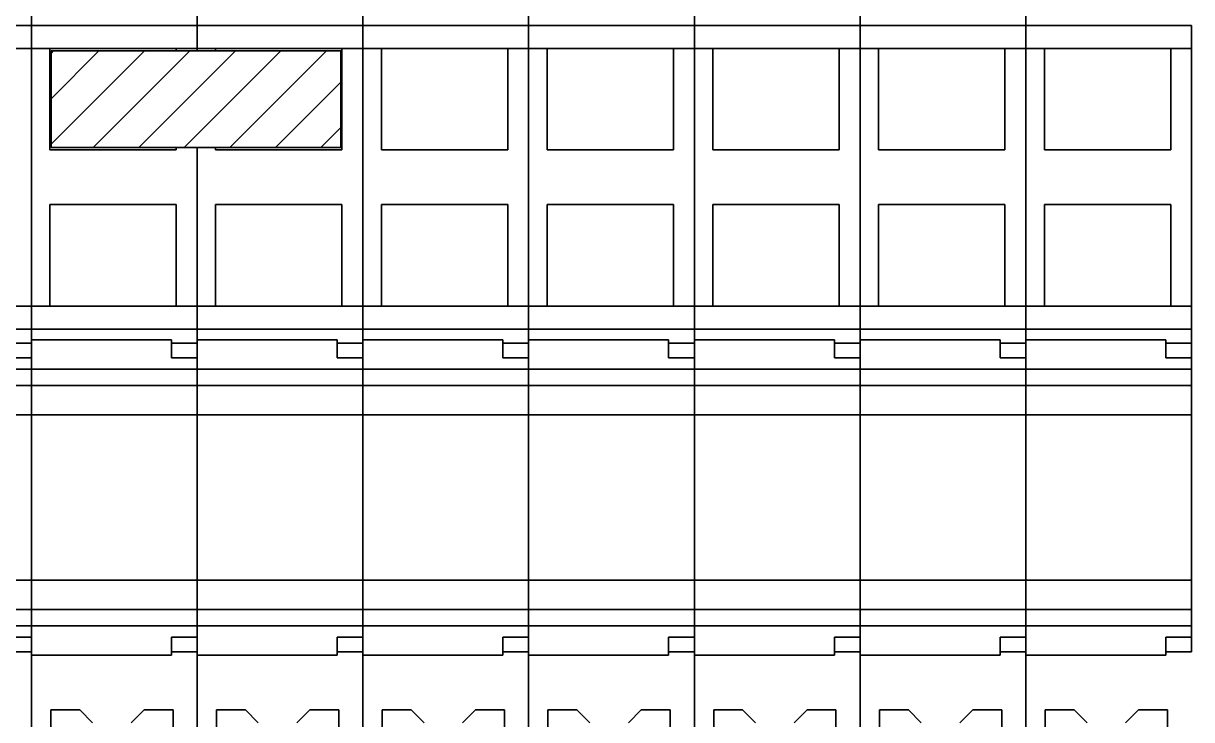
# Model space of a CAD drawing. Header units: millimetres. Extents: x 7 to 587, y 2 to 418.
# Drawn here: x 332.55 to 368.85, y 227.85 to 249.48 of the extents above; entities that cross this region are included whole.
import ezdxf

# ---------------------------------------------------------------- set-up
doc = ezdxf.new("R2010")
doc.units = ezdxf.units.MM
doc.layers.add('GR1_01', color=7, linetype='Continuous')
doc.layers.add('GR1_04', color=7, linetype='Continuous')

# ---------------------------------------------------------------- blocks, each defined once
blk = doc.blocks.new('BLKF094')
at = {"layer": 'GR1_01', "color": 3, "linetype": 'Continuous', "lineweight": 35}
for p, q in [((332.797, 249.418), (332.797, 274.544)), ((327.647, 249.418), (332.797, 249.418)), ((332.797, 248.7), (332.797, 249.418)), ((332.797, 248.7), (332.147, 248.7)), ((332.797, 240.7), (332.797, 248.7)), ((332.797, 240.7), (332.147, 240.7)), ((332.797, 239.982), (332.797, 240.7)), ((332.797, 239.982), (327.647, 239.982)), ((332.797, 239.549), (332.797, 239.982)), ((332.797, 239.549), (331.997, 239.549)), ((332.797, 239.093), (332.797, 239.549)), ((332.797, 239.093), (331.997, 239.093)), ((332.797, 239.093), (332.797, 238.74)), ((332.797, 238.74), (327.647, 238.74)), ((332.797, 238.228), (332.797, 238.74)), ((332.797, 238.228), (327.647, 238.228)), ((332.797, 237.316), (332.797, 238.228)), ((332.797, 237.316), (327.647, 237.316)), ((332.797, 232.184), (332.797, 237.316)), ((332.797, 232.184), (327.647, 232.184)), ((332.797, 232.184), (332.797, 231.272)), ((332.797, 231.272), (327.647, 231.272)), ((332.797, 231.272), (332.797, 230.76)), ((327.647, 230.76), (332.797, 230.76)), ((332.797, 230.76), (332.797, 230.407)), ((332.797, 230.407), (331.997, 230.407)), ((332.797, 229.951), (332.797, 230.407)), ((332.797, 229.951), (331.997, 229.951)), ((332.797, 229.951), (332.797, 204.849))]:
    blk.add_line(p, q, dxfattribs=at)
blk = doc.blocks.new('BLKF095')
at = {"layer": 'GR1_01', "color": 3, "linetype": 'Continuous', "lineweight": 35}
for p, q in [((337.947, 249.418), (337.947, 274.544)), ((332.797, 257.1), (332.797, 249.418)), ((332.797, 249.418), (337.947, 249.418)), ((332.797, 248.7), (332.797, 249.418)), ((337.947, 248.7), (337.947, 249.418)), ((333.372, 248.7), (332.797, 248.7)), ((332.797, 240.7), (332.797, 248.7)), ((337.297, 248.7), (333.372, 248.7)), ((333.372, 248.7), (333.372, 245.55)), ((337.947, 248.7), (337.297, 248.7)), ((337.297, 248.625), (337.297, 248.7)), ((337.947, 248.625), (337.947, 248.7)), ((333.372, 245.55), (337.297, 245.55)), ((337.297, 245.55), (337.297, 245.625)), ((337.947, 240.7), (337.947, 245.625)), ((337.297, 243.85), (333.372, 243.85)), ((333.372, 243.85), (333.372, 240.7)), ((337.297, 240.7), (337.297, 243.85)), ((333.372, 240.7), (332.797, 240.7)), ((332.797, 239.982), (332.797, 240.7)), ((337.297, 240.7), (333.372, 240.7)), ((337.947, 240.7), (337.297, 240.7)), ((337.947, 239.982), (337.947, 240.7)), ((337.947, 239.982), (332.797, 239.982)), ((332.797, 239.65), (332.797, 239.982)), ((337.947, 239.549), (337.947, 239.982)), ((337.147, 239.65), (332.797, 239.65)), ((332.797, 239.65), (332.797, 238.74)), ((337.147, 239.549), (337.147, 239.65)), ((337.947, 239.549), (337.147, 239.549)), ((337.147, 239.093), (337.147, 239.549)), ((337.947, 239.093), (337.947, 239.549)), ((337.947, 239.093), (337.147, 239.093)), ((337.947, 239.093), (337.947, 238.74)), ((337.947, 238.74), (332.797, 238.74)), ((332.797, 238.228), (332.797, 238.74)), ((337.947, 238.228), (337.947, 238.74)), ((337.947, 238.228), (332.797, 238.228)), ((332.797, 237.316), (332.797, 238.228)), ((337.947, 237.316), (337.947, 238.228)), ((337.947, 237.316), (332.797, 237.316)), ((332.797, 232.184), (332.797, 237.316)), ((337.947, 232.184), (337.947, 237.316)), ((332.797, 232.184), (332.797, 231.272)), ((337.947, 232.184), (332.797, 232.184)), ((337.947, 232.184), (337.947, 231.272)), ((332.797, 231.272), (332.797, 230.76)), ((337.947, 231.272), (332.797, 231.272)), ((337.947, 231.272), (337.947, 230.76)), ((332.797, 230.76), (337.947, 230.76)), ((332.797, 230.76), (332.797, 229.85)), ((337.947, 230.76), (337.947, 230.407)), ((337.947, 230.407), (337.147, 230.407)), ((337.147, 229.951), (337.147, 230.407)), ((337.947, 229.951), (337.947, 230.407)), ((337.147, 229.85), (332.797, 229.85)), ((332.797, 222.4), (332.797, 229.85)), ((337.947, 229.951), (337.147, 229.951)), ((337.147, 229.85), (337.147, 229.951)), ((337.947, 229.951), (337.947, 204.849)), ((333.397, 226.55), (333.397, 228.15)), ((333.397, 228.15), (334.297, 228.15)), ((334.297, 228.15), (334.697, 227.75)), ((335.897, 227.75), (336.297, 228.15)), ((336.297, 228.15), (337.197, 228.15)), ((337.197, 228.15), (337.197, 226.55))]:
    blk.add_line(p, q, dxfattribs=at)
blk = doc.blocks.new('BLKF096')
at = {"layer": 'GR1_01', "color": 3, "linetype": 'Continuous', "lineweight": 35}
for p, q in [((343.097, 249.418), (343.097, 274.544)), ((337.947, 257.1), (337.947, 249.418)), ((337.947, 249.418), (343.097, 249.418)), ((337.947, 248.7), (337.947, 249.418)), ((343.097, 248.7), (343.097, 249.418)), ((338.522, 248.7), (337.947, 248.7)), ((337.947, 248.625), (337.947, 248.7)), ((342.447, 248.7), (338.522, 248.7)), ((338.522, 248.7), (338.522, 248.625)), ((343.097, 248.7), (342.447, 248.7)), ((342.447, 245.55), (342.447, 248.7)), ((343.097, 240.7), (343.097, 248.7)), ((337.947, 240.7), (337.947, 245.625)), ((338.522, 245.625), (338.522, 245.55)), ((338.522, 245.55), (342.447, 245.55)), ((342.447, 243.85), (338.522, 243.85)), ((338.522, 243.85), (338.522, 240.7)), ((342.447, 240.7), (342.447, 243.85)), ((338.522, 240.7), (337.947, 240.7)), ((337.947, 239.982), (337.947, 240.7)), ((342.447, 240.7), (338.522, 240.7)), ((343.097, 240.7), (342.447, 240.7)), ((343.097, 239.982), (343.097, 240.7)), ((343.097, 239.982), (337.947, 239.982)), ((337.947, 239.65), (337.947, 239.982)), ((343.097, 239.549), (343.097, 239.982)), ((342.297, 239.65), (337.947, 239.65)), ((337.947, 239.65), (337.947, 238.74)), ((342.297, 239.549), (342.297, 239.65)), ((343.097, 239.549), (342.297, 239.549)), ((342.297, 239.093), (342.297, 239.549)), ((343.097, 239.093), (343.097, 239.549)), ((343.097, 239.093), (342.297, 239.093)), ((343.097, 239.093), (343.097, 238.74)), ((343.097, 238.74), (337.947, 238.74)), ((337.947, 238.228), (337.947, 238.74)), ((343.097, 238.228), (343.097, 238.74)), ((343.097, 238.228), (337.947, 238.228)), ((337.947, 237.316), (337.947, 238.228)), ((343.097, 237.316), (343.097, 238.228)), ((343.097, 237.316), (337.947, 237.316)), ((337.947, 232.184), (337.947, 237.316)), ((343.097, 232.184), (343.097, 237.316)), ((337.947, 232.184), (337.947, 231.272)), ((343.097, 232.184), (337.947, 232.184)), ((343.097, 232.184), (343.097, 231.272)), ((337.947, 231.272), (337.947, 230.76)), ((343.097, 231.272), (337.947, 231.272)), ((343.097, 231.272), (343.097, 230.76)), ((337.947, 230.76), (343.097, 230.76)), ((337.947, 230.76), (337.947, 229.85)), ((343.097, 230.76), (343.097, 230.407)), ((343.097, 230.407), (342.297, 230.407)), ((342.297, 229.951), (342.297, 230.407)), ((343.097, 229.951), (343.097, 230.407)), ((342.297, 229.85), (337.947, 229.85)), ((337.947, 222.4), (337.947, 229.85)), ((343.097, 229.951), (342.297, 229.951)), ((342.297, 229.85), (342.297, 229.951)), ((343.097, 229.951), (343.097, 204.849)), ((338.547, 226.55), (338.547, 228.15)), ((338.547, 228.15), (339.447, 228.15)), ((339.447, 228.15), (339.847, 227.75)), ((341.047, 227.75), (341.447, 228.15)), ((341.447, 228.15), (342.347, 228.15)), ((342.347, 228.15), (342.347, 226.55))]:
    blk.add_line(p, q, dxfattribs=at)
blk = doc.blocks.new('BLKF097')
at = {"layer": 'GR1_01', "color": 3, "linetype": 'Continuous', "lineweight": 35}
for p, q in [((348.247, 249.418), (348.247, 274.544)), ((343.097, 257.1), (343.097, 249.418)), ((343.097, 249.418), (348.247, 249.418)), ((343.097, 248.7), (343.097, 249.418)), ((348.247, 248.7), (348.247, 249.418)), ((343.672, 248.7), (343.097, 248.7)), ((343.097, 240.7), (343.097, 248.7)), ((347.597, 248.7), (343.672, 248.7)), ((343.672, 248.7), (343.672, 245.55)), ((348.247, 248.7), (347.597, 248.7)), ((347.597, 245.55), (347.597, 248.7)), ((348.247, 240.7), (348.247, 248.7)), ((343.672, 245.55), (347.597, 245.55)), ((347.597, 243.85), (343.672, 243.85)), ((343.672, 243.85), (343.672, 240.7)), ((347.597, 240.7), (347.597, 243.85)), ((343.672, 240.7), (343.097, 240.7)), ((343.097, 239.982), (343.097, 240.7)), ((347.597, 240.7), (343.672, 240.7)), ((348.247, 240.7), (347.597, 240.7)), ((348.247, 239.982), (348.247, 240.7)), ((348.247, 239.982), (343.097, 239.982)), ((343.097, 239.65), (343.097, 239.982)), ((348.247, 239.549), (348.247, 239.982)), ((347.447, 239.65), (343.097, 239.65)), ((343.097, 239.65), (343.097, 238.74)), ((347.447, 239.549), (347.447, 239.65)), ((348.247, 239.549), (347.447, 239.549)), ((347.447, 239.093), (347.447, 239.549)), ((348.247, 239.093), (348.247, 239.549)), ((348.247, 239.093), (347.447, 239.093)), ((348.247, 239.093), (348.247, 238.74)), ((348.247, 238.74), (343.097, 238.74)), ((343.097, 238.228), (343.097, 238.74)), ((348.247, 238.228), (348.247, 238.74)), ((348.247, 238.228), (343.097, 238.228)), ((343.097, 237.316), (343.097, 238.228)), ((348.247, 237.316), (348.247, 238.228)), ((348.247, 237.316), (343.097, 237.316)), ((343.097, 232.184), (343.097, 237.316)), ((348.247, 232.184), (348.247, 237.316)), ((343.097, 232.184), (343.097, 231.272)), ((348.247, 232.184), (343.097, 232.184)), ((348.247, 232.184), (348.247, 231.272)), ((343.097, 231.272), (343.097, 230.76)), ((348.247, 231.272), (343.097, 231.272)), ((348.247, 231.272), (348.247, 230.76)), ((343.097, 230.76), (348.247, 230.76)), ((343.097, 230.76), (343.097, 229.85)), ((348.247, 230.76), (348.247, 230.407)), ((348.247, 230.407), (347.447, 230.407)), ((347.447, 229.951), (347.447, 230.407)), ((348.247, 229.951), (348.247, 230.407)), ((347.447, 229.85), (343.097, 229.85)), ((343.097, 222.4), (343.097, 229.85)), ((348.247, 229.951), (347.447, 229.951)), ((347.447, 229.85), (347.447, 229.951)), ((348.247, 229.951), (348.247, 204.849)), ((343.697, 226.55), (343.697, 228.15)), ((343.697, 228.15), (344.597, 228.15)), ((344.597, 228.15), (344.997, 227.75)), ((346.197, 227.75), (346.597, 228.15)), ((346.597, 228.15), (347.497, 228.15)), ((347.497, 228.15), (347.497, 226.55))]:
    blk.add_line(p, q, dxfattribs=at)
blk = doc.blocks.new('BLKF098')
at = {"layer": 'GR1_01', "color": 3, "linetype": 'Continuous', "lineweight": 35}
for p, q in [((353.397, 249.418), (353.397, 274.544)), ((348.247, 257.1), (348.247, 249.418)), ((348.247, 249.418), (353.397, 249.418)), ((348.247, 248.7), (348.247, 249.418)), ((353.397, 248.7), (353.397, 249.418)), ((348.822, 248.7), (348.247, 248.7)), ((348.247, 240.7), (348.247, 248.7)), ((352.747, 248.7), (348.822, 248.7)), ((348.822, 248.7), (348.822, 245.55)), ((353.397, 248.7), (352.747, 248.7)), ((352.747, 245.55), (352.747, 248.7)), ((353.397, 240.7), (353.397, 248.7)), ((348.822, 245.55), (352.747, 245.55)), ((352.747, 243.85), (348.822, 243.85)), ((348.822, 243.85), (348.822, 240.7)), ((352.747, 240.7), (352.747, 243.85)), ((348.822, 240.7), (348.247, 240.7)), ((348.247, 239.982), (348.247, 240.7)), ((352.747, 240.7), (348.822, 240.7)), ((353.397, 240.7), (352.747, 240.7)), ((353.397, 239.982), (353.397, 240.7)), ((353.397, 239.982), (348.247, 239.982)), ((348.247, 239.65), (348.247, 239.982)), ((353.397, 239.549), (353.397, 239.982)), ((352.597, 239.65), (348.247, 239.65)), ((348.247, 239.65), (348.247, 238.74)), ((352.597, 239.549), (352.597, 239.65)), ((353.397, 239.549), (352.597, 239.549)), ((352.597, 239.093), (352.597, 239.549)), ((353.397, 239.093), (353.397, 239.549)), ((353.397, 239.093), (352.597, 239.093)), ((353.397, 239.093), (353.397, 238.74)), ((353.397, 238.74), (348.247, 238.74)), ((348.247, 238.228), (348.247, 238.74)), ((353.397, 238.228), (353.397, 238.74)), ((353.397, 238.228), (348.247, 238.228)), ((348.247, 237.316), (348.247, 238.228)), ((353.397, 237.316), (353.397, 238.228)), ((353.397, 237.316), (348.247, 237.316)), ((348.247, 232.184), (348.247, 237.316)), ((353.397, 232.184), (353.397, 237.316)), ((348.247, 232.184), (348.247, 231.272)), ((353.397, 232.184), (348.247, 232.184)), ((353.397, 232.184), (353.397, 231.272)), ((348.247, 231.272), (348.247, 230.76)), ((353.397, 231.272), (348.247, 231.272)), ((353.397, 231.272), (353.397, 230.76)), ((348.247, 230.76), (353.397, 230.76)), ((348.247, 230.76), (348.247, 229.85)), ((353.397, 230.76), (353.397, 230.407)), ((353.397, 230.407), (352.597, 230.407)), ((352.597, 229.951), (352.597, 230.407)), ((353.397, 229.951), (353.397, 230.407)), ((352.597, 229.85), (348.247, 229.85)), ((348.247, 222.4), (348.247, 229.85)), ((353.397, 229.951), (352.597, 229.951)), ((352.597, 229.85), (352.597, 229.951)), ((353.397, 229.951), (353.397, 204.849)), ((348.847, 226.55), (348.847, 228.15)), ((348.847, 228.15), (349.747, 228.15)), ((349.747, 228.15), (350.147, 227.75)), ((351.347, 227.75), (351.747, 228.15)), ((351.747, 228.15), (352.647, 228.15)), ((352.647, 228.15), (352.647, 226.55))]:
    blk.add_line(p, q, dxfattribs=at)
blk = doc.blocks.new('BLKF099')
at = {"layer": 'GR1_01', "color": 3, "linetype": 'Continuous', "lineweight": 35}
for p, q in [((358.547, 249.418), (358.547, 274.544)), ((353.397, 257.1), (353.397, 249.418)), ((353.397, 249.418), (358.547, 249.418)), ((353.397, 248.7), (353.397, 249.418)), ((358.547, 248.7), (358.547, 249.418)), ((353.972, 248.7), (353.397, 248.7)), ((353.397, 240.7), (353.397, 248.7)), ((357.897, 248.7), (353.972, 248.7)), ((353.972, 248.7), (353.972, 245.55)), ((358.547, 248.7), (357.897, 248.7)), ((357.897, 245.55), (357.897, 248.7)), ((358.547, 240.7), (358.547, 248.7)), ((353.972, 245.55), (357.897, 245.55)), ((357.897, 243.85), (353.972, 243.85)), ((353.972, 243.85), (353.972, 240.7)), ((357.897, 240.7), (357.897, 243.85)), ((353.972, 240.7), (353.397, 240.7)), ((353.397, 239.982), (353.397, 240.7)), ((357.897, 240.7), (353.972, 240.7)), ((358.547, 240.7), (357.897, 240.7)), ((358.547, 239.982), (358.547, 240.7)), ((358.547, 239.982), (353.397, 239.982)), ((353.397, 239.65), (353.397, 239.982)), ((358.547, 239.549), (358.547, 239.982)), ((357.747, 239.65), (353.397, 239.65)), ((353.397, 239.65), (353.397, 238.74)), ((357.747, 239.549), (357.747, 239.65)), ((358.547, 239.549), (357.747, 239.549)), ((357.747, 239.093), (357.747, 239.549)), ((358.547, 239.093), (358.547, 239.549)), ((358.547, 239.093), (357.747, 239.093)), ((358.547, 239.093), (358.547, 238.74)), ((358.547, 238.74), (353.397, 238.74)), ((353.397, 238.228), (353.397, 238.74)), ((358.547, 238.228), (358.547, 238.74)), ((358.547, 238.228), (353.397, 238.228)), ((353.397, 237.316), (353.397, 238.228)), ((358.547, 237.316), (358.547, 238.228)), ((358.547, 237.316), (353.397, 237.316)), ((353.397, 232.184), (353.397, 237.316)), ((358.547, 232.184), (358.547, 237.316)), ((353.397, 232.184), (353.397, 231.272)), ((358.547, 232.184), (353.397, 232.184)), ((358.547, 232.184), (358.547, 231.272)), ((353.397, 231.272), (353.397, 230.76)), ((358.547, 231.272), (353.397, 231.272)), ((358.547, 231.272), (358.547, 230.76)), ((353.397, 230.76), (358.547, 230.76)), ((353.397, 230.76), (353.397, 229.85)), ((358.547, 230.76), (358.547, 230.407)), ((358.547, 230.407), (357.747, 230.407)), ((357.747, 229.951), (357.747, 230.407)), ((358.547, 229.951), (358.547, 230.407)), ((357.747, 229.85), (353.397, 229.85)), ((353.397, 222.4), (353.397, 229.85)), ((358.547, 229.951), (357.747, 229.951)), ((357.747, 229.85), (357.747, 229.951)), ((358.547, 229.951), (358.547, 204.849)), ((353.997, 226.55), (353.997, 228.15)), ((353.997, 228.15), (354.897, 228.15)), ((354.897, 228.15), (355.297, 227.75)), ((356.497, 227.75), (356.897, 228.15)), ((356.897, 228.15), (357.797, 228.15)), ((357.797, 228.15), (357.797, 226.55))]:
    blk.add_line(p, q, dxfattribs=at)
blk = doc.blocks.new('BLKF100')
at = {"layer": 'GR1_01', "color": 3, "linetype": 'Continuous', "lineweight": 35}
for p, q in [((363.697, 249.418), (363.697, 274.544)), ((358.547, 257.1), (358.547, 249.418)), ((358.547, 249.418), (363.697, 249.418)), ((358.547, 248.7), (358.547, 249.418)), ((363.697, 248.7), (363.697, 249.418)), ((359.122, 248.7), (358.547, 248.7)), ((358.547, 240.7), (358.547, 248.7)), ((363.047, 248.7), (359.122, 248.7)), ((359.122, 248.7), (359.122, 245.55)), ((363.697, 248.7), (363.047, 248.7)), ((363.047, 245.55), (363.047, 248.7)), ((363.697, 240.7), (363.697, 248.7)), ((359.122, 245.55), (363.047, 245.55)), ((363.047, 243.85), (359.122, 243.85)), ((359.122, 243.85), (359.122, 240.7)), ((363.047, 240.7), (363.047, 243.85)), ((359.122, 240.7), (358.547, 240.7)), ((358.547, 239.982), (358.547, 240.7)), ((363.047, 240.7), (359.122, 240.7)), ((363.697, 240.7), (363.047, 240.7)), ((363.697, 239.982), (363.697, 240.7)), ((363.697, 239.982), (358.547, 239.982)), ((358.547, 239.65), (358.547, 239.982)), ((363.697, 239.549), (363.697, 239.982)), ((362.897, 239.65), (358.547, 239.65)), ((358.547, 239.65), (358.547, 238.74)), ((362.897, 239.549), (362.897, 239.65)), ((363.697, 239.549), (362.897, 239.549)), ((362.897, 239.093), (362.897, 239.549)), ((363.697, 239.093), (363.697, 239.549)), ((363.697, 239.093), (362.897, 239.093)), ((363.697, 239.093), (363.697, 238.74)), ((363.697, 238.74), (358.547, 238.74)), ((358.547, 238.228), (358.547, 238.74)), ((363.697, 238.228), (363.697, 238.74)), ((363.697, 238.228), (358.547, 238.228)), ((358.547, 237.316), (358.547, 238.228)), ((363.697, 237.316), (363.697, 238.228)), ((363.697, 237.316), (358.547, 237.316)), ((358.547, 232.184), (358.547, 237.316)), ((363.697, 232.184), (363.697, 237.316)), ((358.547, 232.184), (358.547, 231.272)), ((363.697, 232.184), (358.547, 232.184)), ((363.697, 232.184), (363.697, 231.272)), ((358.547, 231.272), (358.547, 230.76)), ((363.697, 231.272), (358.547, 231.272)), ((363.697, 231.272), (363.697, 230.76)), ((358.547, 230.76), (363.697, 230.76)), ((358.547, 230.76), (358.547, 229.85)), ((363.697, 230.76), (363.697, 230.407)), ((363.697, 230.407), (362.897, 230.407)), ((362.897, 229.951), (362.897, 230.407)), ((363.697, 229.951), (363.697, 230.407)), ((362.897, 229.85), (358.547, 229.85)), ((358.547, 222.4), (358.547, 229.85)), ((363.697, 229.951), (362.897, 229.951)), ((362.897, 229.85), (362.897, 229.951)), ((363.697, 229.951), (363.697, 204.849)), ((359.147, 226.55), (359.147, 228.15)), ((359.147, 228.15), (360.047, 228.15)), ((360.047, 228.15), (360.447, 227.75)), ((361.647, 227.75), (362.047, 228.15)), ((362.047, 228.15), (362.947, 228.15)), ((362.947, 228.15), (362.947, 226.55))]:
    blk.add_line(p, q, dxfattribs=at)
blk = doc.blocks.new('BLKF101')
at = {"layer": 'GR1_01', "color": 3, "linetype": 'Continuous', "lineweight": 35}
for p, q in [((363.697, 257.1), (363.697, 249.418)), ((363.697, 249.418), (368.847, 249.418)), ((363.697, 248.7), (363.697, 249.418)), ((368.847, 248.7), (368.847, 249.418)), ((364.272, 248.7), (363.697, 248.7)), ((363.697, 240.7), (363.697, 248.7)), ((368.197, 248.7), (364.272, 248.7)), ((364.272, 248.7), (364.272, 245.55)), ((368.847, 248.7), (368.197, 248.7)), ((368.197, 245.55), (368.197, 248.7)), ((368.847, 240.7), (368.847, 248.7)), ((364.272, 245.55), (368.197, 245.55)), ((368.197, 243.85), (364.272, 243.85)), ((364.272, 243.85), (364.272, 240.7)), ((368.197, 240.7), (368.197, 243.85)), ((364.272, 240.7), (363.697, 240.7)), ((363.697, 239.982), (363.697, 240.7)), ((368.197, 240.7), (364.272, 240.7)), ((368.847, 240.7), (368.197, 240.7)), ((368.847, 239.982), (368.847, 240.7)), ((368.847, 239.982), (363.697, 239.982)), ((363.697, 239.65), (363.697, 239.982)), ((368.847, 239.549), (368.847, 239.982)), ((368.047, 239.65), (363.697, 239.65)), ((363.697, 239.65), (363.697, 238.74)), ((368.047, 239.549), (368.047, 239.65)), ((368.847, 239.549), (368.047, 239.549)), ((368.047, 239.093), (368.047, 239.549)), ((368.847, 239.093), (368.847, 239.549)), ((368.847, 239.093), (368.047, 239.093)), ((368.847, 239.093), (368.847, 238.74)), ((368.847, 238.74), (363.697, 238.74)), ((363.697, 238.228), (363.697, 238.74)), ((368.847, 238.228), (368.847, 238.74)), ((368.847, 238.228), (363.697, 238.228)), ((363.697, 237.316), (363.697, 238.228)), ((368.847, 237.316), (368.847, 238.228)), ((368.847, 237.316), (363.697, 237.316)), ((363.697, 232.184), (363.697, 237.316)), ((368.847, 232.184), (368.847, 237.316)), ((363.697, 232.184), (363.697, 231.272)), ((368.847, 232.184), (363.697, 232.184)), ((368.847, 232.184), (368.847, 231.272)), ((363.697, 231.272), (363.697, 230.76)), ((368.847, 231.272), (363.697, 231.272)), ((368.847, 231.272), (368.847, 230.76)), ((363.697, 230.76), (368.847, 230.76)), ((363.697, 230.76), (363.697, 229.85)), ((368.847, 230.76), (368.847, 230.407)), ((368.847, 230.407), (368.047, 230.407)), ((368.047, 229.951), (368.047, 230.407)), ((368.847, 229.951), (368.847, 230.407)), ((368.047, 229.85), (363.697, 229.85)), ((363.697, 222.4), (363.697, 229.85)), ((368.847, 229.951), (368.047, 229.951)), ((368.047, 229.85), (368.047, 229.951)), ((364.297, 226.55), (364.297, 228.15)), ((364.297, 228.15), (365.197, 228.15)), ((365.197, 228.15), (365.597, 227.75)), ((366.797, 227.75), (367.197, 228.15)), ((367.197, 228.15), (368.097, 228.15)), ((368.097, 228.15), (368.097, 226.55))]:
    blk.add_line(p, q, dxfattribs=at)
blk = doc.blocks.new('BLKF061')
at = {"layer": 'GR1_01', "color": 3, "linetype": 'Continuous', "lineweight": 35}
for name in ['BLKF094', 'BLKF095', 'BLKF096', 'BLKF097', 'BLKF098', 'BLKF099', 'BLKF100', 'BLKF101']:
    blk.add_blockref(name, (0, 0), dxfattribs=at)
blk = doc.blocks.new('BLKF115')
at = {"layer": 'GR1_04', "color": 3, "linetype": 'Continuous', "lineweight": 35}
for p, q in [((333.41, 248.625), (333.41, 245.625)), ((333.41, 248.625), (342.41, 248.625)), ((342.41, 248.625), (342.41, 245.625)), ((342.41, 245.625), (333.41, 245.625))]:
    blk.add_line(p, q, dxfattribs=at)

msp = doc.modelspace()

# ---------------------------------------------------------------- hatches: boundary and pattern name
at = {"layer": 'GR1_04', "linetype": 'Continuous', "lineweight": 35}
h = msp.add_hatch(dxfattribs=at)
h.set_pattern_fill('_USER', color=3, angle=45, style=0, pattern_type=0)
h.set_pattern_definition([(45, (0, 0), (-0.7071068, 0.7071068), [])])
h.paths.add_polyline_path([(342.41, 248.625), (333.41, 248.625), (333.41, 245.625), (342.41, 245.625)], flags=0)

# ---------------------------------------------------------------- block references
at = {"layer": 'GR1_01', "color": 3, "linetype": 'Continuous', "lineweight": 35}
msp.add_blockref('BLKF061', (0, 0), dxfattribs=at)
at = {"layer": 'GR1_04', "color": 3, "linetype": 'Continuous', "lineweight": 35}
msp.add_blockref('BLKF115', (0, 0), dxfattribs=at)

doc.saveas('drawing.dxf')
